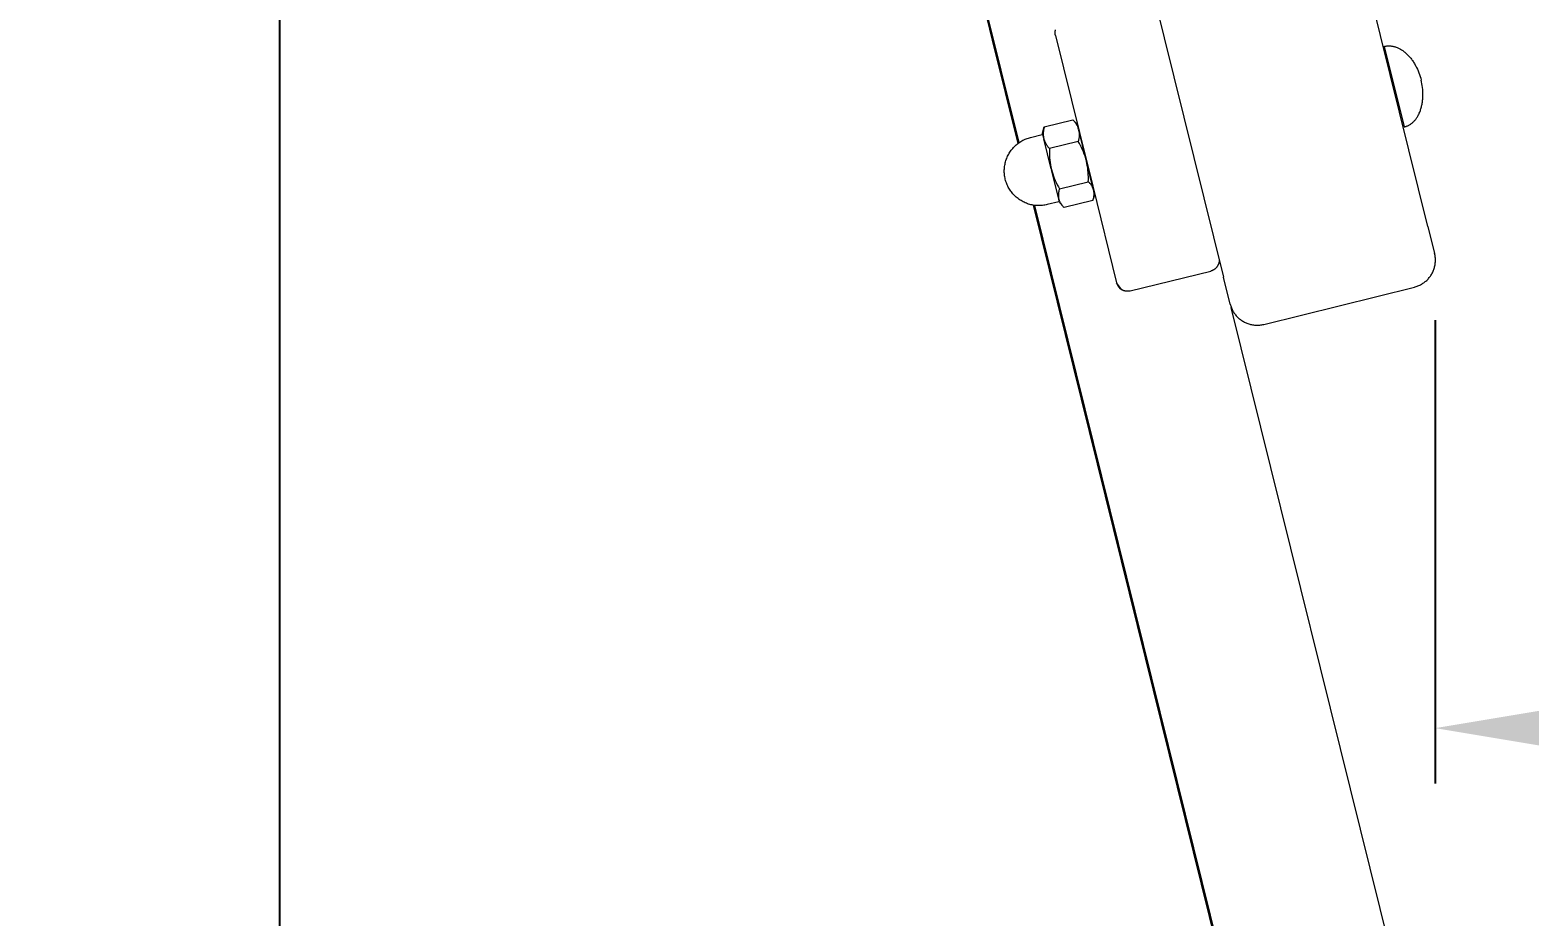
# Model space of a CAD drawing. Header units: millimetres. Extents: x -779 to 3049, y 55 to 2500.
# Drawn here: x 845.4 to 1116, y 2135.1 to 2295.1 of the extents above; entities that cross this region are included whole.
import ezdxf

# ---------------------------------------------------------------- set-up
doc = ezdxf.new("R2010")
doc.units = ezdxf.units.MM
doc.layers.add('ZANO_R', color=7, linetype='Continuous', lineweight=0)
doc.layers.add('ZANO_W', color=1, linetype='Continuous', lineweight=0)
doc.styles.add('Arial', font='arial.ttf')
doc.styles.get("Standard").update_dxf_attribs({"font": 'ARIALUNI.TTF'})
doc.dimstyles.new('pl i ang', dxfattribs={"dimtxt": 50, "dimasz": 50, "dimexe": 1.25, "dimexo": 0.625, "dimgap": 10, "dimtad": 1, "dimtoh": 1, "dimtxsty": 'Standard', "dimcen": 2.5, "dimclrd": 1, "dimclre": 1, "dimclrt": 1, "dimadec": 0, "dimazin": 0, "dimtfac": 1, "dimtmove": 0, "dimatfit": 3, "dimfxl": 1, "dimarcsym": 1})

# ---------------------------------------------------------------- blocks, each defined once
blk = doc.blocks.new('*D387')
at = {"layer": 'ZANO_W', "color": 1, "lineweight": -2}
for p, q in [((980.27, 2439.89), (880.41, 2439.89)), ((890.41, 2409.89), (890.41, 1659.76)), ((964.36, 1629.76), (880.41, 1629.76))]:
    blk.add_line(p, q, dxfattribs=at)
at = {"layer": 'ZANO_W', "color": 1}
for points in [[(895.41, 2409.89), (885.41, 2409.89), (890.41, 2439.89)], [(885.41, 1659.76), (895.41, 1659.76), (890.41, 1629.76)]]:
    blk.add_solid(points, dxfattribs=at)
at = {"layer": 'ZANO_W', "color": 1, "insert": (865.09, 2034.83), "char_height": 30, "attachment_point": 5, "rotation": 90, "style": 'Arial'}
blk.add_mtext('810', dxfattribs=at)
blk = doc.blocks.new('*D388')
at = {"layer": 'ZANO_W', "color": 1, "lineweight": -2}
for p, q in [((1098.91, 2242.71), (1098.91, 2159.05)), ((1542.08, 2012.95), (1542.08, 2179.05)), ((1128.91, 2169.05), (1512.08, 2169.05))]:
    blk.add_line(p, q, dxfattribs=at)
at = {"layer": 'ZANO_W', "color": 1}
for points in [[(1128.91, 2174.05), (1128.91, 2164.05), (1098.91, 2169.05)], [(1512.08, 2164.05), (1512.08, 2174.05), (1542.08, 2169.05)]]:
    blk.add_solid(points, dxfattribs=at)
at = {"layer": 'ZANO_W', "color": 1, "insert": (1320.49, 2194.37), "char_height": 30, "attachment_point": 5, "style": 'Arial'}
blk.add_mtext('443', dxfattribs=at)

msp = doc.modelspace()

# ---------------------------------------------------------------- linework, layer by layer
at = {"layer": 'ZANO_R'}
for p, q in [((1097.64, 2259.6), (1059.21, 2414.91)), ((1022.32, 2405.79), (1060.75, 2250.47)), ((1023.87, 2274.77), (1005.06, 2350.81)), ((1019.09, 2293.26), (1016.56, 2303.49)), ((1030.42, 2295.05), (1030.44, 2295.12)), ((1023.69, 2274.64), (1019.09, 2293.26)), ((1030.36, 2294.64), (1030.37, 2294.71)), ((1030.36, 2294.58), (1030.36, 2294.64)), ((1030.37, 2294.51), (1030.36, 2294.58)), ((1030.37, 2294.78), (1030.38, 2294.85)), ((1030.37, 2294.71), (1030.37, 2294.78)), ((1030.37, 2294.44), (1030.37, 2294.51)), ((1030.38, 2294.37), (1030.37, 2294.44)), ((1030.38, 2294.85), (1030.39, 2294.92)), ((1030.38, 2294.31), (1030.38, 2294.37)), ((1030.39, 2294.24), (1030.38, 2294.31)), ((1030.39, 2294.92), (1030.4, 2294.98)), ((1030.41, 2294.17), (1030.39, 2294.24)), ((1030.4, 2294.98), (1030.42, 2295.05)), ((1030.42, 2294.1), (1030.41, 2294.17)), ((1030.42, 2294.1), (1034.75, 2276.63)), ((1089.76, 2292.16), (1089.87, 2292.18)), ((1089.76, 2292.16), (1093.36, 2277.6)), ((1089.87, 2292.18), (1089.98, 2292.2)), ((1089.98, 2292.2), (1090.09, 2292.22)), ((1090.09, 2292.22), (1090.2, 2292.23)), ((1090.2, 2292.23), (1090.32, 2292.25)), ((1090.32, 2292.25), (1090.43, 2292.25)), ((1090.43, 2292.25), (1090.55, 2292.25)), ((1090.55, 2292.25), (1090.67, 2292.25)), ((1090.67, 2292.25), (1090.79, 2292.25)), ((1090.79, 2292.25), (1090.91, 2292.24)), ((1090.91, 2292.24), (1091.04, 2292.22)), ((1091.04, 2292.22), (1091.16, 2292.21)), ((1091.16, 2292.21), (1091.29, 2292.18)), ((1091.29, 2292.18), (1091.42, 2292.16)), ((1091.42, 2292.16), (1091.54, 2292.12)), ((1091.54, 2292.12), (1091.67, 2292.09)), ((1091.67, 2292.09), (1091.8, 2292.05)), ((1091.8, 2292.05), (1091.93, 2292)), ((1091.93, 2292), (1092.06, 2291.95)), ((1092.06, 2291.95), (1092.19, 2291.89)), ((1092.19, 2291.89), (1092.32, 2291.83)), ((1092.32, 2291.83), (1092.45, 2291.77)), ((1092.45, 2291.77), (1092.58, 2291.7)), ((1092.58, 2291.7), (1092.71, 2291.63)), ((1092.71, 2291.63), (1092.84, 2291.55)), ((1092.84, 2291.55), (1092.97, 2291.46)), ((1092.97, 2291.46), (1093.09, 2291.38)), ((1093.09, 2291.38), (1093.22, 2291.28)), ((1093.22, 2291.28), (1093.35, 2291.19)), ((1093.35, 2291.19), (1093.47, 2291.09)), ((1093.47, 2291.09), (1093.6, 2290.98)), ((1093.6, 2290.98), (1093.72, 2290.87)), ((1093.72, 2290.87), (1093.84, 2290.76)), ((1093.84, 2290.76), (1093.96, 2290.64)), ((1093.96, 2290.64), (1094.08, 2290.52)), ((1094.08, 2290.52), (1094.19, 2290.4)), ((1094.19, 2290.4), (1094.31, 2290.27)), ((1094.31, 2290.27), (1094.42, 2290.14)), ((1094.42, 2290.14), (1094.53, 2290)), ((1094.53, 2290), (1094.64, 2289.86)), ((1094.64, 2289.86), (1094.74, 2289.72)), ((1094.74, 2289.72), (1094.84, 2289.58)), ((1090.38, 2288.91), (1090.55, 2288.95)), ((1094.84, 2289.58), (1094.95, 2289.43)), ((1094.95, 2289.43), (1095.04, 2289.29)), ((1095.04, 2289.29), (1095.14, 2289.14)), ((1095.14, 2289.14), (1095.23, 2288.98)), ((1095.23, 2288.98), (1095.32, 2288.83)), ((1095.32, 2288.83), (1095.41, 2288.67)), ((1095.41, 2288.67), (1095.49, 2288.51)), ((1095.49, 2288.51), (1095.58, 2288.36)), ((1095.58, 2288.36), (1095.73, 2288.03)), ((1095.73, 2288.03), (1095.87, 2287.71)), ((1095.87, 2287.71), (1096, 2287.38)), ((1096, 2287.38), (1096.12, 2287.05)), ((1096.12, 2287.05), (1096.23, 2286.73)), ((1096.23, 2286.73), (1096.33, 2286.4)), ((1096.33, 2286.4), (1096.41, 2286.08)), ((1096.49, 2285.75), (1096.41, 2286.08)), ((1096.56, 2285.42), (1096.49, 2285.75)), ((1096.61, 2285.08), (1096.56, 2285.42)), ((1096.66, 2284.73), (1096.61, 2285.08)), ((1096.7, 2284.38), (1096.66, 2284.73)), ((1096.72, 2284.03), (1096.7, 2284.38)), ((1096.5, 2281.39), (1096.54, 2281.55)), ((1096.54, 2281.55), (1096.58, 2281.73)), ((1096.58, 2281.73), (1096.61, 2281.9)), ((1096.61, 2281.9), (1096.64, 2282.07)), ((1096.64, 2282.07), (1096.66, 2282.25)), ((1096.66, 2282.25), (1096.68, 2282.42)), ((1096.68, 2282.42), (1096.7, 2282.6)), ((1096.7, 2282.6), (1096.71, 2282.78)), ((1096.71, 2282.78), (1096.72, 2282.95)), ((1096.73, 2283.67), (1096.72, 2284.03)), ((1096.72, 2282.95), (1096.73, 2283.13)), ((1096.74, 2283.49), (1096.73, 2283.67)), ((1096.73, 2283.13), (1096.74, 2283.31)), ((1096.74, 2283.31), (1096.74, 2283.49)), ((1028.4, 2277.61), (1033.58, 2278.89)), ((1033.58, 2278.89), (1033.68, 2278.79)), ((1033.58, 2278.89), (1033.71, 2278.76)), ((1092.57, 2280.8), (1092.4, 2280.76)), ((1095.21, 2278.75), (1095.3, 2278.85)), ((1095.3, 2278.85), (1095.39, 2278.96)), ((1095.39, 2278.96), (1095.48, 2279.07)), ((1095.48, 2279.07), (1095.56, 2279.19)), ((1095.56, 2279.19), (1095.64, 2279.31)), ((1095.64, 2279.31), (1095.72, 2279.44)), ((1095.72, 2279.44), (1095.8, 2279.57)), ((1095.8, 2279.57), (1095.88, 2279.7)), ((1095.88, 2279.7), (1095.95, 2279.84)), ((1095.95, 2279.84), (1096.02, 2279.98)), ((1096.02, 2279.98), (1096.08, 2280.12)), ((1096.08, 2280.12), (1096.15, 2280.27)), ((1096.15, 2280.27), (1096.21, 2280.42)), ((1096.21, 2280.42), (1096.27, 2280.58)), ((1096.27, 2280.58), (1096.32, 2280.73)), ((1096.32, 2280.73), (1096.37, 2280.89)), ((1096.37, 2280.89), (1096.42, 2281.06)), ((1096.42, 2281.06), (1096.46, 2281.22)), ((1096.46, 2281.22), (1096.5, 2281.39)), ((1025.95, 2275.72), (1028.02, 2276.23)), ((1028.02, 2276.23), (1028.02, 2276.23)), ((1028.02, 2276.23), (1028.02, 2276.23)), ((1028.02, 2276.23), (1028.03, 2276.23)), ((1028.03, 2276.23), (1028.03, 2276.23)), ((1028.03, 2276.23), (1028.04, 2276.23)), ((1028.04, 2276.23), (1028.04, 2276.24)), ((1028.04, 2276.24), (1028.04, 2276.24)), ((1028.04, 2276.24), (1028.05, 2276.24)), ((1028.05, 2276.24), (1028.06, 2276.25)), ((1028.05, 2276.24), (1028.05, 2276.24)), ((1028.05, 2276.24), (1028.05, 2276.24)), ((1028.06, 2276.25), (1028.06, 2276.25)), ((1028.06, 2276.25), (1028.06, 2276.25)), ((1028.06, 2276.25), (1028.07, 2276.25)), ((1028.07, 2276.5), (1028.34, 2277.43)), ((1028.3, 2275.58), (1028.07, 2276.5)), ((1028.07, 2276.25), (1028.07, 2276.26)), ((1028.07, 2276.26), (1028.07, 2276.26)), ((1028.07, 2276.26), (1028.08, 2276.26)), ((1028.08, 2276.27), (1028.09, 2276.28)), ((1028.08, 2276.26), (1028.08, 2276.27)), ((1028.08, 2276.27), (1028.08, 2276.27)), ((1028.08, 2276.27), (1028.08, 2276.27)), ((1028.09, 2276.28), (1028.09, 2276.29)), ((1028.09, 2276.29), (1028.1, 2276.29)), ((1028.09, 2276.28), (1028.09, 2276.28)), ((1028.09, 2276.28), (1028.09, 2276.28)), ((1028.1, 2276.31), (1028.1, 2276.32)), ((1028.1, 2276.32), (1028.11, 2276.32)), ((1028.1, 2276.3), (1028.1, 2276.31)), ((1028.1, 2276.31), (1028.1, 2276.31)), ((1028.1, 2276.31), (1028.1, 2276.31)), ((1028.1, 2276.29), (1028.1, 2276.3)), ((1028.1, 2276.3), (1028.1, 2276.3)), ((1028.1, 2276.29), (1028.1, 2276.29)), ((1028.11, 2276.35), (1028.11, 2276.36)), ((1028.11, 2276.36), (1028.11, 2276.36)), ((1028.11, 2276.34), (1028.11, 2276.35)), ((1028.11, 2276.35), (1028.11, 2276.35)), ((1028.11, 2276.33), (1028.11, 2276.34)), ((1028.11, 2276.34), (1028.11, 2276.34)), ((1028.11, 2276.32), (1028.11, 2276.33)), ((1028.11, 2276.33), (1028.11, 2276.33)), ((1028.11, 2276.33), (1028.11, 2276.33)), ((1028.23, 2276.64), (1028.22, 2276.5)), ((1028.22, 2276.5), (1028.22, 2276.36)), ((1028.22, 2276.36), (1028.22, 2276.22)), ((1028.22, 2276.22), (1028.23, 2276.08)), ((1028.24, 2276.78), (1028.23, 2276.64)), ((1028.25, 2276.92), (1028.24, 2276.78)), ((1028.27, 2277.06), (1028.25, 2276.92)), ((1028.3, 2277.2), (1028.27, 2277.06)), ((1028.33, 2277.34), (1028.3, 2277.2)), ((1028.36, 2277.47), (1028.33, 2277.34)), ((1028.34, 2277.43), (1028.4, 2277.61)), ((1028.4, 2277.61), (1028.36, 2277.47)), ((1033.68, 2278.79), (1033.77, 2278.68)), ((1033.71, 2278.76), (1034.38, 2278.06)), ((1033.77, 2278.68), (1033.86, 2278.58)), ((1033.86, 2278.58), (1033.94, 2278.47)), ((1033.94, 2278.47), (1034.03, 2278.35)), ((1034.03, 2278.35), (1034.11, 2278.23)), ((1034.11, 2278.23), (1034.18, 2278.12)), ((1034.18, 2278.12), (1034.25, 2277.99)), ((1034.25, 2277.99), (1034.32, 2277.87)), ((1034.32, 2277.87), (1034.38, 2277.74)), ((1034.61, 2277.14), (1034.38, 2278.06)), ((1034.38, 2277.74), (1034.44, 2277.62)), ((1034.44, 2277.62), (1034.49, 2277.49)), ((1034.49, 2277.49), (1034.54, 2277.35)), ((1034.54, 2277.35), (1034.58, 2277.22)), ((1034.58, 2277.22), (1034.62, 2277.09)), ((1034.62, 2277.09), (1034.65, 2276.95)), ((1035.98, 2271.61), (1034.64, 2277.03)), ((1034.65, 2276.95), (1034.67, 2276.81)), ((1034.67, 2276.81), (1034.69, 2276.67)), ((1034.69, 2276.67), (1034.71, 2276.53)), ((1034.71, 2276.53), (1034.71, 2276.39)), ((1034.71, 2276.39), (1034.72, 2276.25)), ((1034.72, 2276.25), (1034.72, 2276.11)), ((1034.75, 2276.63), (1037.15, 2266.92)), ((1093.36, 2277.6), (1093.47, 2277.62)), ((1093.47, 2277.62), (1093.58, 2277.66)), ((1093.58, 2277.66), (1093.68, 2277.69)), ((1093.68, 2277.69), (1093.79, 2277.73)), ((1093.79, 2277.73), (1093.9, 2277.78)), ((1093.9, 2277.78), (1094, 2277.83)), ((1094, 2277.83), (1094.11, 2277.88)), ((1094.11, 2277.88), (1094.21, 2277.94)), ((1094.21, 2277.94), (1094.32, 2278)), ((1094.32, 2278), (1094.42, 2278.06)), ((1094.42, 2278.06), (1094.53, 2278.13)), ((1094.53, 2278.13), (1094.63, 2278.21)), ((1094.63, 2278.21), (1094.73, 2278.29)), ((1094.73, 2278.29), (1094.83, 2278.37)), ((1094.83, 2278.37), (1094.92, 2278.46)), ((1094.92, 2278.46), (1095.02, 2278.55)), ((1095.02, 2278.55), (1095.12, 2278.65)), ((1095.12, 2278.65), (1095.21, 2278.75)), ((1022.33, 2273.24), (1022.46, 2273.41)), ((1022.46, 2273.41), (1022.59, 2273.58)), ((1022.59, 2273.58), (1022.73, 2273.74)), ((1022.73, 2273.74), (1022.87, 2273.9)), ((1022.87, 2273.9), (1023.02, 2274.05)), ((1023.02, 2274.05), (1023.17, 2274.2)), ((1023.17, 2274.2), (1023.33, 2274.35)), ((1023.33, 2274.35), (1023.49, 2274.48)), ((1023.49, 2274.48), (1023.66, 2274.62)), ((1023.66, 2274.62), (1023.83, 2274.74)), ((1023.83, 2274.74), (1024, 2274.86)), ((1024, 2274.86), (1024.18, 2274.98)), ((1024.18, 2274.98), (1024.37, 2275.09)), ((1024.37, 2275.09), (1024.56, 2275.19)), ((1024.56, 2275.19), (1024.75, 2275.28)), ((1024.75, 2275.28), (1024.94, 2275.37)), ((1024.94, 2275.37), (1025.14, 2275.46)), ((1025.14, 2275.46), (1025.34, 2275.53)), ((1025.34, 2275.53), (1025.54, 2275.6)), ((1025.54, 2275.6), (1025.74, 2275.66)), ((1025.74, 2275.66), (1025.95, 2275.72)), ((1028.23, 2276.08), (1028.25, 2275.94)), ((1028.25, 2275.94), (1028.26, 2275.8)), ((1028.26, 2275.8), (1028.29, 2275.66)), ((1028.29, 2275.66), (1028.31, 2275.52)), ((1028.31, 2275.52), (1028.35, 2275.39)), ((1029.67, 2270.04), (1028.33, 2275.47)), ((1028.35, 2275.39), (1028.4, 2275.26)), ((1028.4, 2275.26), (1028.45, 2275.12)), ((1028.45, 2275.12), (1028.5, 2274.99)), ((1028.5, 2274.99), (1028.56, 2274.87)), ((1028.56, 2274.87), (1028.62, 2274.74)), ((1028.62, 2274.74), (1028.69, 2274.62)), ((1028.69, 2274.62), (1028.76, 2274.49)), ((1028.76, 2274.49), (1028.83, 2274.37)), ((1028.83, 2274.37), (1028.91, 2274.26)), ((1028.91, 2274.26), (1028.99, 2274.14)), ((1028.99, 2274.14), (1029.08, 2274.03)), ((1029.08, 2274.03), (1029.17, 2273.92)), ((1029.17, 2273.92), (1029.26, 2273.82)), ((1029.26, 2273.82), (1029.36, 2273.72)), ((1029.36, 2273.72), (1029.34, 2273.29)), ((1034.54, 2275), (1029.36, 2273.72)), ((1034.58, 2275.14), (1034.54, 2275)), ((1034.75, 2274.63), (1034.54, 2275)), ((1034.61, 2275.27), (1034.58, 2275.14)), ((1034.64, 2275.41), (1034.61, 2275.27)), ((1034.67, 2275.55), (1034.64, 2275.41)), ((1034.69, 2275.69), (1034.67, 2275.55)), ((1034.7, 2275.83), (1034.69, 2275.69)), ((1034.71, 2275.97), (1034.7, 2275.83)), ((1034.72, 2276.11), (1034.71, 2275.97)), ((1034.95, 2274.26), (1034.75, 2274.63)), ((1035.14, 2273.88), (1034.95, 2274.26)), ((1035.08, 2275.23), (1035.09, 2275.23)), ((1035.32, 2273.5), (1035.14, 2273.88)), ((1035.48, 2273.11), (1035.32, 2273.5)), ((1021.29, 2270.69), (1021.33, 2270.9)), ((1021.33, 2270.9), (1021.37, 2271.11)), ((1021.37, 2271.11), (1021.43, 2271.31)), ((1021.43, 2271.31), (1021.49, 2271.52)), ((1021.49, 2271.52), (1021.55, 2271.72)), ((1021.55, 2271.72), (1021.63, 2271.92)), ((1021.63, 2271.92), (1021.71, 2272.12)), ((1021.71, 2272.12), (1021.8, 2272.31)), ((1021.8, 2272.31), (1021.89, 2272.5)), ((1021.89, 2272.5), (1021.99, 2272.69)), ((1021.99, 2272.69), (1022.1, 2272.88)), ((1022.1, 2272.88), (1022.21, 2273.06)), ((1022.21, 2273.06), (1022.33, 2273.24)), ((1029.34, 2273.29), (1029.34, 2272.87)), ((1029.34, 2272.87), (1029.35, 2272.45)), ((1029.35, 2272.45), (1029.38, 2272.03)), ((1029.38, 2272.03), (1029.41, 2271.61)), ((1029.41, 2271.61), (1029.46, 2271.19)), ((1029.46, 2271.19), (1029.53, 2270.77)), ((1029.53, 2270.77), (1029.61, 2270.35)), ((1035.63, 2272.71), (1035.48, 2273.11)), ((1035.77, 2272.31), (1035.63, 2272.71)), ((1035.89, 2271.91), (1035.77, 2272.31)), ((1036.01, 2271.5), (1035.89, 2271.91)), ((1036.1, 2271.09), (1036.01, 2271.5)), ((1037.31, 2266.22), (1036.03, 2271.39)), ((1036.17, 2270.67), (1036.1, 2271.09)), ((1021.2, 2269.84), (1021.21, 2270.05)), ((1021.2, 2269.63), (1021.2, 2269.84)), ((1021.2, 2269.41), (1021.2, 2269.63)), ((1021.22, 2269.2), (1021.2, 2269.41)), ((1021.21, 2270.05), (1021.23, 2270.27)), ((1021.24, 2268.99), (1021.22, 2269.2)), ((1021.23, 2270.27), (1021.26, 2270.48)), ((1021.26, 2268.78), (1021.24, 2268.99)), ((1021.26, 2270.48), (1021.29, 2270.69)), ((1021.3, 2268.57), (1021.26, 2268.78)), ((1021.34, 2268.36), (1021.3, 2268.57)), ((1021.38, 2268.15), (1021.34, 2268.36)), ((1021.44, 2267.94), (1021.38, 2268.15)), ((1029.61, 2270.35), (1029.7, 2269.94)), ((1029.7, 2269.94), (1029.81, 2269.53)), ((1031.01, 2264.63), (1029.72, 2269.84)), ((1029.81, 2269.53), (1029.94, 2269.13)), ((1029.94, 2269.13), (1030.07, 2268.73)), ((1030.07, 2268.73), (1030.22, 2268.33)), ((1030.22, 2268.33), (1030.39, 2267.94)), ((1036.24, 2270.25), (1036.17, 2270.67)), ((1036.29, 2269.83), (1036.24, 2270.25)), ((1036.33, 2269.41), (1036.29, 2269.83)), ((1036.35, 2268.99), (1036.33, 2269.41)), ((1036.34, 2267.72), (1036.36, 2268.14)), ((1036.36, 2268.57), (1036.35, 2268.99)), ((1036.36, 2268.14), (1036.36, 2268.57)), ((1021.5, 2267.74), (1021.44, 2267.94)), ((1021.57, 2267.54), (1021.5, 2267.74)), ((1021.64, 2267.34), (1021.57, 2267.54)), ((1021.73, 2267.14), (1021.64, 2267.34)), ((1021.82, 2266.94), (1021.73, 2267.14)), ((1021.91, 2266.75), (1021.82, 2266.94)), ((1022.01, 2266.57), (1021.91, 2266.75)), ((1022.12, 2266.38), (1022.01, 2266.57)), ((1022.24, 2266.2), (1022.12, 2266.38)), ((1022.36, 2266.03), (1022.24, 2266.2)), ((1022.48, 2265.86), (1022.36, 2266.03)), ((1022.62, 2265.69), (1022.48, 2265.86)), ((1022.75, 2265.53), (1022.62, 2265.69)), ((1022.9, 2265.37), (1022.75, 2265.53)), ((1023.05, 2265.21), (1022.9, 2265.37)), ((1030.39, 2267.94), (1030.56, 2267.56)), ((1030.56, 2267.56), (1030.75, 2267.18)), ((1030.75, 2267.18), (1030.95, 2266.8)), ((1030.95, 2266.8), (1031.16, 2266.44)), ((1030.96, 2265.48), (1030.95, 2265.37)), ((1030.95, 2265.37), (1030.95, 2265.26)), ((1030.98, 2265.69), (1030.96, 2265.59)), ((1030.96, 2265.59), (1030.96, 2265.48)), ((1030.99, 2265.8), (1030.98, 2265.69)), ((1031.01, 2265.91), (1030.99, 2265.8)), ((1031.03, 2266.02), (1031.01, 2265.91)), ((1031.06, 2266.12), (1031.03, 2266.02)), ((1031.09, 2266.23), (1031.06, 2266.12)), ((1031.12, 2266.33), (1031.09, 2266.23)), ((1031.16, 2266.44), (1031.12, 2266.33)), ((1031.16, 2266.44), (1036.34, 2267.72)), ((1036.42, 2267.65), (1036.34, 2267.72)), ((1036.5, 2267.57), (1036.42, 2267.65)), ((1036.58, 2267.49), (1036.5, 2267.57)), ((1036.65, 2267.41), (1036.58, 2267.49)), ((1036.72, 2267.32), (1036.65, 2267.41)), ((1036.79, 2267.24), (1036.72, 2267.32)), ((1036.85, 2267.15), (1036.79, 2267.24)), ((1036.92, 2267.06), (1036.85, 2267.15)), ((1036.97, 2266.97), (1036.92, 2267.06)), ((1037.03, 2266.87), (1036.97, 2266.97)), ((1037.08, 2266.77), (1037.03, 2266.87)), ((1037.13, 2266.68), (1037.08, 2266.77)), ((1037.11, 2267.07), (1037.1, 2267.07)), ((1037.18, 2266.58), (1037.13, 2266.68)), ((1037.15, 2266.92), (1041.47, 2249.45)), ((1037.22, 2266.48), (1037.18, 2266.58)), ((1037.26, 2266.37), (1037.22, 2266.48)), ((1037.51, 2265.44), (1037.25, 2264.57)), ((1037.29, 2266.27), (1037.26, 2266.37)), ((1037.33, 2266.17), (1037.29, 2266.27)), ((1037.35, 2266.06), (1037.33, 2266.17)), ((1037.46, 2265.61), (1037.34, 2266.12)), ((1037.36, 2265.95), (1037.35, 2266.06)), ((1037.38, 2265.84), (1037.36, 2265.95)), ((1037.39, 2265.73), (1037.38, 2265.84)), ((1037.38, 2265.18), (1037.39, 2265.29)), ((1037.39, 2265.62), (1037.39, 2265.73)), ((1037.39, 2265.51), (1037.39, 2265.62)), ((1037.39, 2265.4), (1037.39, 2265.51)), ((1037.39, 2265.29), (1037.39, 2265.4)), ((1037.5, 2265.48), (1037.46, 2265.61)), ((1037.5, 2265.45), (1037.5, 2265.48)), ((1037.51, 2265.44), (1037.5, 2265.45)), ((1037.51, 2265.44), (1037.51, 2265.44)), ((1037.51, 2265.44), (1037.51, 2265.44)), ((1037.51, 2265.44), (1037.51, 2265.44)), ((1037.51, 2265.44), (1037.51, 2265.44)), ((1037.51, 2265.44), (1037.51, 2265.44)), ((1023.2, 2265.07), (1023.05, 2265.21)), ((1023.36, 2264.92), (1023.2, 2265.07)), ((1023.52, 2264.79), (1023.36, 2264.92)), ((1023.69, 2264.66), (1023.52, 2264.79)), ((1023.86, 2264.53), (1023.69, 2264.66)), ((1024.04, 2264.41), (1023.86, 2264.53)), ((1024.22, 2264.3), (1024.04, 2264.41)), ((1024.41, 2264.19), (1024.22, 2264.3)), ((1024.59, 2264.09), (1024.41, 2264.19)), ((1024.79, 2264), (1024.59, 2264.09)), ((1024.98, 2263.91), (1024.79, 2264)), ((1025.18, 2263.83), (1024.98, 2263.91)), ((1025.38, 2263.75), (1025.18, 2263.83)), ((1025.58, 2263.69), (1025.38, 2263.75)), ((1025.79, 2263.63), (1025.58, 2263.69)), ((1025.99, 2263.57), (1025.79, 2263.63)), ((1026.2, 2263.53), (1025.99, 2263.57)), ((1026.41, 2263.49), (1026.2, 2263.53)), ((1026.62, 2263.45), (1026.41, 2263.49)), ((1126.63, 1858.61), (1026.46, 2263.48)), ((1026.83, 2263.43), (1026.62, 2263.45)), ((1125.57, 1863.76), (1026.68, 2263.45)), ((1027.05, 2263.41), (1026.83, 2263.43)), ((1027.26, 2263.4), (1027.05, 2263.41)), ((1027.47, 2263.4), (1027.26, 2263.4)), ((1027.69, 2263.4), (1027.47, 2263.4)), ((1027.9, 2263.42), (1027.69, 2263.4)), ((1028.11, 2263.43), (1027.9, 2263.42)), ((1028.32, 2263.46), (1028.11, 2263.43)), ((1028.53, 2263.49), (1028.32, 2263.46)), ((1028.74, 2263.53), (1028.53, 2263.49)), ((1028.95, 2263.58), (1028.74, 2263.53)), ((1031.02, 2264.09), (1028.95, 2263.58)), ((1030.95, 2265.26), (1030.95, 2265.15)), ((1030.95, 2265.15), (1030.96, 2265.04)), ((1030.96, 2265.04), (1030.97, 2264.93)), ((1030.97, 2264.93), (1030.98, 2264.82)), ((1030.98, 2264.82), (1031, 2264.71)), ((1031, 2264.71), (1031.02, 2264.6)), ((1031.02, 2264.6), (1031.05, 2264.5)), ((1031.03, 2264.1), (1031.02, 2264.1)), ((1031.02, 2264.1), (1031.02, 2264.09)), ((1031.15, 2264.05), (1031.03, 2264.56)), ((1031.04, 2264.1), (1031.03, 2264.1)), ((1031.03, 2264.1), (1031.03, 2264.1)), ((1031.05, 2264.1), (1031.04, 2264.1)), ((1031.04, 2264.1), (1031.04, 2264.1)), ((1031.04, 2264.1), (1031.04, 2264.1)), ((1031.05, 2264.5), (1031.09, 2264.4)), ((1031.06, 2264.1), (1031.05, 2264.1)), ((1031.05, 2264.1), (1031.05, 2264.1)), ((1031.07, 2264.1), (1031.06, 2264.1)), ((1031.06, 2264.1), (1031.06, 2264.1)), ((1031.06, 2264.1), (1031.06, 2264.1)), ((1031.08, 2264.09), (1031.07, 2264.1)), ((1031.07, 2264.1), (1031.07, 2264.1)), ((1031.09, 2264.09), (1031.08, 2264.09)), ((1031.08, 2264.09), (1031.08, 2264.09)), ((1031.08, 2264.09), (1031.08, 2264.09)), ((1031.09, 2264.4), (1031.12, 2264.29)), ((1031.1, 2264.09), (1031.09, 2264.09)), ((1031.09, 2264.09), (1031.09, 2264.09)), ((1031.1, 2264.08), (1031.1, 2264.09)), ((1031.1, 2264.09), (1031.1, 2264.09)), ((1031.11, 2264.08), (1031.1, 2264.08)), ((1031.12, 2264.08), (1031.11, 2264.08)), ((1031.11, 2264.08), (1031.11, 2264.08)), ((1031.11, 2264.08), (1031.11, 2264.08)), ((1031.12, 2264.29), (1031.17, 2264.19)), ((1031.12, 2264.07), (1031.12, 2264.08)), ((1031.13, 2264.07), (1031.12, 2264.07)), ((1031.12, 2264.07), (1031.12, 2264.07)), ((1031.13, 2264.06), (1031.13, 2264.07)), ((1031.13, 2264.07), (1031.13, 2264.07)), ((1031.14, 2264.06), (1031.13, 2264.06)), ((1031.14, 2264.05), (1031.14, 2264.06)), ((1031.14, 2264.06), (1031.14, 2264.06)), ((1031.15, 2264.05), (1031.14, 2264.05)), ((1031.14, 2264.05), (1031.14, 2264.05)), ((1031.19, 2263.92), (1031.15, 2264.05)), ((1031.15, 2264.04), (1031.15, 2264.05)), ((1031.15, 2264.03), (1031.15, 2264.04)), ((1031.15, 2264.04), (1031.15, 2264.04)), ((1031.15, 2264.04), (1031.15, 2264.04)), ((1031.16, 2264.03), (1031.15, 2264.03)), ((1031.16, 2264.02), (1031.16, 2264.03)), ((1031.16, 2264.03), (1031.16, 2264.03)), ((1031.16, 2264.01), (1031.16, 2264.02)), ((1031.16, 2264.02), (1031.16, 2264.02)), ((1031.17, 2264.19), (1031.21, 2264.09)), ((1031.19, 2263.89), (1031.19, 2263.92)), ((1031.2, 2263.88), (1031.19, 2263.89)), ((1031.2, 2263.88), (1031.2, 2263.88)), ((1031.2, 2263.88), (1031.2, 2263.88)), ((1031.2, 2263.88), (1031.2, 2263.88)), ((1031.2, 2263.88), (1031.2, 2263.88)), ((1031.2, 2263.88), (1031.2, 2263.88)), ((1031.83, 2263.23), (1031.2, 2263.88)), ((1031.21, 2264.09), (1031.26, 2263.99)), ((1031.26, 2263.99), (1031.31, 2263.9)), ((1031.31, 2263.9), (1031.37, 2263.8)), ((1031.37, 2263.8), (1031.43, 2263.71)), ((1031.43, 2263.71), (1031.49, 2263.62)), ((1031.49, 2263.62), (1031.55, 2263.53)), ((1031.55, 2263.53), (1031.62, 2263.45)), ((1031.62, 2263.45), (1031.69, 2263.36)), ((1031.69, 2263.36), (1031.77, 2263.28)), ((1031.77, 2263.28), (1031.84, 2263.2)), ((1031.84, 2263.2), (1031.92, 2263.12)), ((1031.92, 2263.12), (1032, 2263.05)), ((1037.18, 2264.33), (1032, 2263.05)), ((1037.18, 2264.33), (1037.22, 2264.44)), ((1037.22, 2264.44), (1037.25, 2264.54)), ((1037.25, 2264.54), (1037.28, 2264.65)), ((1037.28, 2264.65), (1037.31, 2264.75)), ((1037.31, 2264.75), (1037.33, 2264.86)), ((1037.33, 2264.86), (1037.35, 2264.97)), ((1037.35, 2264.97), (1037.37, 2265.07)), ((1037.37, 2265.07), (1037.38, 2265.18)), ((1097.64, 2259.6), (1098.84, 2254.74)), ((1098.87, 2254.58), (1098.84, 2254.74)), ((1098.91, 2254.41), (1098.87, 2254.58)), ((1058.9, 2251.76), (1058.84, 2251.73)), ((1058.96, 2251.79), (1058.9, 2251.76)), ((1059.02, 2251.83), (1058.96, 2251.79)), ((1059.08, 2251.87), (1059.02, 2251.83)), ((1059.13, 2251.9), (1059.08, 2251.87)), ((1059.19, 2251.94), (1059.13, 2251.9)), ((1059.24, 2251.99), (1059.19, 2251.94)), ((1059.29, 2252.03), (1059.24, 2251.99)), ((1059.34, 2252.08), (1059.29, 2252.03)), ((1059.39, 2252.12), (1059.34, 2252.08)), ((1059.44, 2252.17), (1059.39, 2252.12)), ((1059.49, 2252.23), (1059.44, 2252.17)), ((1059.53, 2252.28), (1059.49, 2252.23)), ((1059.57, 2252.33), (1059.53, 2252.28)), ((1059.61, 2252.39), (1059.57, 2252.33)), ((1059.65, 2252.44), (1059.61, 2252.39)), ((1059.69, 2252.5), (1059.65, 2252.44)), ((1059.72, 2252.56), (1059.69, 2252.5)), ((1059.75, 2252.62), (1059.72, 2252.56)), ((1059.78, 2252.68), (1059.75, 2252.62)), ((1059.81, 2252.74), (1059.78, 2252.68)), ((1059.84, 2252.81), (1059.81, 2252.74)), ((1059.86, 2252.87), (1059.84, 2252.81)), ((1059.88, 2252.94), (1059.86, 2252.87)), ((1059.9, 2253), (1059.88, 2252.94)), ((1059.92, 2253.07), (1059.9, 2253)), ((1059.93, 2253.13), (1059.92, 2253.07)), ((1059.94, 2253.2), (1059.93, 2253.13)), ((1059.96, 2253.27), (1059.94, 2253.2)), ((1059.97, 2253.4), (1059.96, 2253.34)), ((1059.96, 2253.34), (1059.96, 2253.27)), ((1059.97, 2253.61), (1059.97, 2253.54)), ((1059.97, 2253.54), (1059.97, 2253.47)), ((1059.97, 2253.47), (1059.97, 2253.4)), ((1098.64, 2251.72), (1098.7, 2251.88)), ((1098.7, 2251.88), (1098.75, 2252.05)), ((1098.75, 2252.05), (1098.8, 2252.21)), ((1098.8, 2252.21), (1098.84, 2252.37)), ((1098.84, 2252.37), (1098.88, 2252.54)), ((1098.88, 2252.54), (1098.91, 2252.71)), ((1098.93, 2254.24), (1098.91, 2254.41)), ((1098.91, 2252.71), (1098.94, 2252.88)), ((1098.95, 2254.07), (1098.93, 2254.24)), ((1098.94, 2252.88), (1098.96, 2253.05)), ((1098.97, 2253.9), (1098.95, 2254.07)), ((1098.96, 2253.05), (1098.97, 2253.22)), ((1098.98, 2253.73), (1098.97, 2253.9)), ((1098.97, 2253.22), (1098.98, 2253.39)), ((1098.98, 2253.56), (1098.98, 2253.73)), ((1098.98, 2253.39), (1098.98, 2253.56)), ((1041.47, 2249.45), (1041.49, 2249.39)), ((1042.38, 2248.22), (1041.47, 2249.45)), ((1041.49, 2249.39), (1041.51, 2249.32)), ((1041.51, 2249.32), (1041.53, 2249.26)), ((1041.53, 2249.26), (1041.55, 2249.19)), ((1041.55, 2249.19), (1041.58, 2249.13)), ((1041.58, 2249.13), (1041.61, 2249.07)), ((1041.61, 2249.07), (1041.64, 2249.01)), ((1043.89, 2247.99), (1058.45, 2251.59)), ((1058.52, 2251.61), (1058.45, 2251.59)), ((1058.58, 2251.63), (1058.52, 2251.61)), ((1058.65, 2251.65), (1058.58, 2251.63)), ((1058.71, 2251.68), (1058.65, 2251.65)), ((1058.78, 2251.7), (1058.71, 2251.68)), ((1058.84, 2251.73), (1058.78, 2251.7)), ((1061.95, 2245.62), (1060.75, 2250.47)), ((1096.15, 2249.03), (1096.3, 2249.11)), ((1096.3, 2249.11), (1096.45, 2249.19)), ((1096.45, 2249.19), (1096.6, 2249.28)), ((1096.6, 2249.28), (1096.74, 2249.37)), ((1096.74, 2249.37), (1096.88, 2249.47)), ((1096.88, 2249.47), (1097.02, 2249.57)), ((1097.02, 2249.57), (1097.15, 2249.67)), ((1097.15, 2249.67), (1097.28, 2249.78)), ((1097.28, 2249.78), (1097.41, 2249.9)), ((1097.41, 2249.9), (1097.53, 2250.02)), ((1097.53, 2250.02), (1097.65, 2250.14)), ((1097.65, 2250.14), (1097.76, 2250.27)), ((1097.76, 2250.27), (1097.87, 2250.4)), ((1097.87, 2250.4), (1097.98, 2250.53)), ((1097.98, 2250.53), (1098.08, 2250.67)), ((1098.08, 2250.67), (1098.17, 2250.81)), ((1098.17, 2250.81), (1098.26, 2250.96)), ((1098.26, 2250.96), (1098.35, 2251.11)), ((1098.35, 2251.11), (1098.43, 2251.26)), ((1098.43, 2251.26), (1098.51, 2251.41)), ((1098.51, 2251.41), (1098.58, 2251.57)), ((1098.58, 2251.57), (1098.64, 2251.72)), ((1041.64, 2249.01), (1041.67, 2248.95)), ((1041.67, 2248.95), (1041.71, 2248.89)), ((1041.71, 2248.89), (1041.74, 2248.83)), ((1041.74, 2248.83), (1041.78, 2248.77)), ((1041.78, 2248.77), (1041.82, 2248.72)), ((1041.82, 2248.72), (1041.86, 2248.66)), ((1041.86, 2248.66), (1041.91, 2248.61)), ((1041.91, 2248.61), (1041.96, 2248.56)), ((1041.96, 2248.56), (1042, 2248.51)), ((1042, 2248.51), (1042.05, 2248.46)), ((1042.05, 2248.46), (1042.1, 2248.42)), ((1042.1, 2248.42), (1042.16, 2248.38)), ((1042.16, 2248.38), (1042.21, 2248.33)), ((1042.21, 2248.33), (1042.26, 2248.29)), ((1042.26, 2248.29), (1042.32, 2248.26)), ((1042.32, 2248.26), (1042.38, 2248.22)), ((1042.44, 2248.18), (1042.38, 2248.22)), ((1042.5, 2248.15), (1042.44, 2248.18)), ((1042.56, 2248.12), (1042.5, 2248.15)), ((1042.62, 2248.09), (1042.56, 2248.12)), ((1042.68, 2248.07), (1042.62, 2248.09)), ((1042.75, 2248.04), (1042.68, 2248.07)), ((1042.81, 2248.02), (1042.75, 2248.04)), ((1042.88, 2248), (1042.81, 2248.02)), ((1042.95, 2247.99), (1042.88, 2248)), ((1043.01, 2247.97), (1042.95, 2247.99)), ((1043.08, 2247.96), (1043.01, 2247.97)), ((1043.15, 2247.95), (1043.08, 2247.96)), ((1043.21, 2247.94), (1043.15, 2247.95)), ((1043.28, 2247.94), (1043.21, 2247.94)), ((1043.35, 2247.93), (1043.28, 2247.94)), ((1043.42, 2247.93), (1043.35, 2247.93)), ((1043.49, 2247.93), (1043.42, 2247.93)), ((1043.56, 2247.94), (1043.49, 2247.93)), ((1043.62, 2247.94), (1043.56, 2247.94)), ((1043.69, 2247.95), (1043.62, 2247.94)), ((1043.76, 2247.96), (1043.69, 2247.95)), ((1043.83, 2247.97), (1043.76, 2247.96)), ((1043.89, 2247.99), (1043.83, 2247.97)), ((1068, 2241.96), (1095.18, 2248.69)), ((1095.18, 2248.69), (1095.35, 2248.73)), ((1095.35, 2248.73), (1095.51, 2248.78)), ((1095.51, 2248.78), (1095.67, 2248.84)), ((1095.67, 2248.84), (1095.83, 2248.9)), ((1095.83, 2248.9), (1095.99, 2248.96)), ((1095.99, 2248.96), (1096.15, 2249.03)), ((1061.95, 2245.62), (1061.95, 2245.62)), ((1061.95, 2245.62), (1061.99, 2245.45)), ((1061.99, 2245.45), (1062.04, 2245.29)), ((1062.04, 2245.29), (1062.1, 2245.13)), ((1062.1, 2245.13), (1062.16, 2244.97)), ((1116.05, 2027.14), (1062.15, 2245)), ((1062.16, 2244.97), (1062.22, 2244.81)), ((1062.22, 2244.81), (1062.29, 2244.65)), ((1062.29, 2244.65), (1062.37, 2244.5)), ((1062.37, 2244.5), (1062.45, 2244.35)), ((1062.45, 2244.35), (1062.54, 2244.2)), ((1062.54, 2244.2), (1062.63, 2244.06)), ((1062.63, 2244.06), (1062.73, 2243.92)), ((1062.73, 2243.92), (1062.83, 2243.78)), ((1062.83, 2243.78), (1062.93, 2243.65)), ((1062.93, 2243.65), (1063.05, 2243.52)), ((1063.05, 2243.52), (1063.16, 2243.39)), ((1063.16, 2243.39), (1063.28, 2243.27)), ((1063.28, 2243.27), (1063.4, 2243.15)), ((1063.4, 2243.15), (1063.53, 2243.04)), ((1063.53, 2243.04), (1063.66, 2242.93)), ((1063.66, 2242.93), (1063.79, 2242.82)), ((1063.79, 2242.82), (1063.93, 2242.72)), ((1063.93, 2242.72), (1064.07, 2242.63)), ((1064.07, 2242.63), (1064.22, 2242.54)), ((1064.22, 2242.54), (1064.37, 2242.45)), ((1064.37, 2242.45), (1064.52, 2242.37)), ((1064.52, 2242.37), (1064.67, 2242.29)), ((1064.67, 2242.29), (1064.83, 2242.22)), ((1064.83, 2242.22), (1064.98, 2242.16)), ((1064.98, 2242.16), (1065.14, 2242.1)), ((1065.14, 2242.1), (1065.31, 2242.05)), ((1065.31, 2242.05), (1065.47, 2242)), ((1065.47, 2242), (1065.64, 2241.95)), ((1065.64, 2241.95), (1065.8, 2241.92)), ((1065.8, 2241.92), (1065.97, 2241.89)), ((1065.97, 2241.89), (1066.14, 2241.86)), ((1066.14, 2241.86), (1066.31, 2241.84)), ((1066.31, 2241.84), (1066.48, 2241.83)), ((1066.48, 2241.83), (1066.65, 2241.82)), ((1066.65, 2241.82), (1066.82, 2241.82)), ((1066.82, 2241.82), (1066.99, 2241.82)), ((1066.99, 2241.82), (1067.16, 2241.83)), ((1067.16, 2241.83), (1067.33, 2241.84)), ((1067.33, 2241.84), (1067.5, 2241.87)), ((1067.5, 2241.87), (1067.67, 2241.89)), ((1067.67, 2241.89), (1067.84, 2241.92)), ((1067.84, 2241.92), (1068, 2241.96))]:
    msp.add_line(p, q, dxfattribs=at)

# ---------------------------------------------------------------- dimensions: what is measured, and where the dimension line sits
at = {"layer": 'ZANO_W'}
dim = msp.add_linear_dim(base=(890.41, 1629.76), p1=(990.27, 2439.89), p2=(974.36, 1629.76), angle=90, dimstyle='pl i ang', override={"dimtxt": 30, "dimasz": 30, "dimexe": 10, "dimexo": 10, "dimtoh": 0, "dimdec": 0, "dimtxsty": 'Arial', "dimtdec": 0, "dimtmove": 1}, dxfattribs=at)
dim.commit()
dim.dimension.update_dxf_attribs({"geometry": '*D387', "text_midpoint": (865.09, 2034.83)})
dim = msp.add_linear_dim(base=(1542.08, 2169.05), p1=(1098.91, 2252.71), p2=(1542.08, 2002.95), dimstyle='pl i ang', override={"dimtxt": 30, "dimasz": 30, "dimexe": 10, "dimexo": 10, "dimtoh": 0, "dimdec": 0, "dimtxsty": 'Arial', "dimtdec": 0, "dimtmove": 1}, dxfattribs=at)
dim.commit()
dim.dimension.update_dxf_attribs({"geometry": '*D388', "text_midpoint": (1320.49, 2194.37)})

doc.saveas('drawing.dxf')
